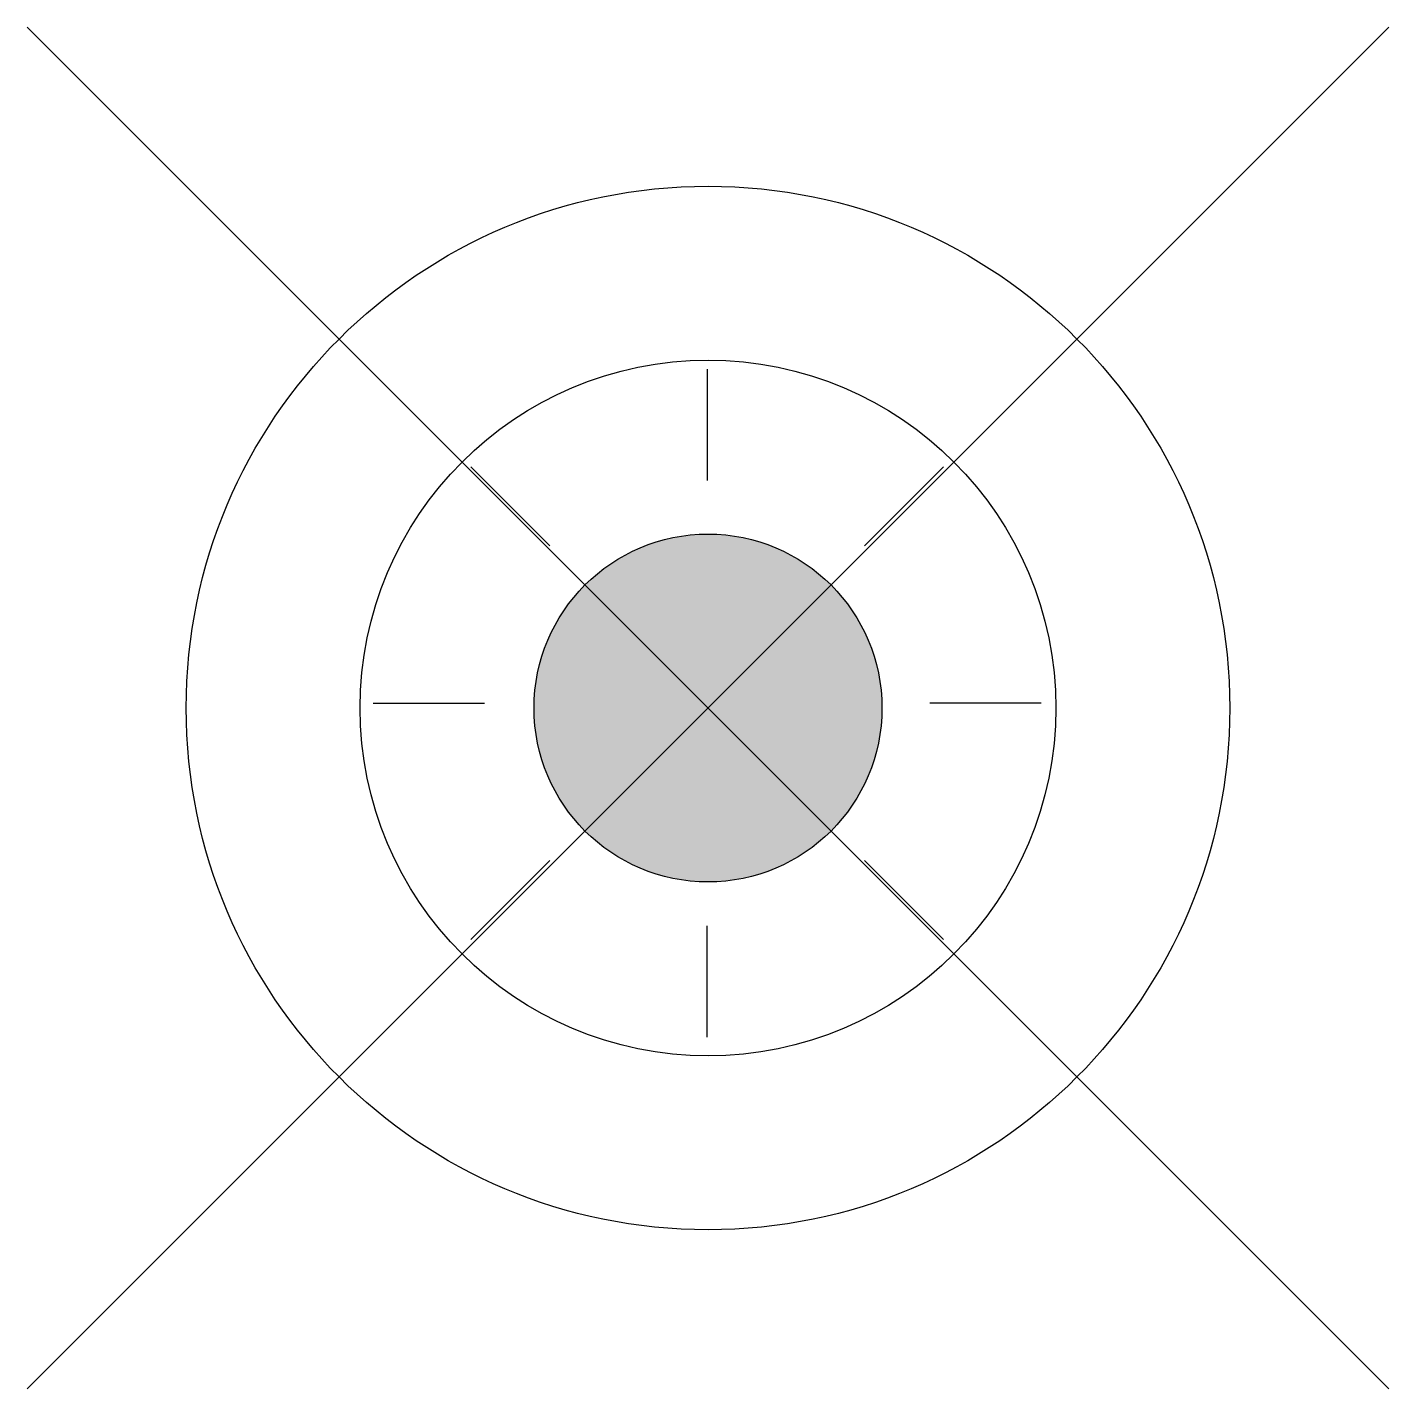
# Model space of a CAD drawing. Extents: x -0.47 to 0.47, y -0.47 to 0.47.
import ezdxf

# ---------------------------------------------------------------- set-up
doc = ezdxf.new("R2010")
doc.units = 0
doc.header["$LTSCALE"] = 0.2

msp = doc.modelspace()

# ---------------------------------------------------------------- hatches: boundary and pattern name
at = {"ltscale": 0.5}
h = msp.add_hatch(color=256, dxfattribs=at)
edge = h.paths.add_edge_path()
edge.add_arc((0, 0), 0.12001, 0, 360)

# ---------------------------------------------------------------- linework, layer by layer
at = {"color": 0}
for p, q in [((-0.46967, -0.46967), (0.46967, 0.46967)), ((0.46967, -0.46967), (-0.46967, 0.46967))]:
    msp.add_line(p, q, dxfattribs=at)
at = {"ltscale": 0.5, "flags": 128}
for points in [[(-0.00058, 0.23376), (-0.00058, 0.15695)], [(-0.16352, 0.16627), (-0.10921, 0.11196)], [(0.16236, 0.16627), (0.10804, 0.11196)], [(-0.23101, 0.00333), (-0.1542, 0.00333)], [(0.22985, 0.00333), (0.15304, 0.00333)], [(-0.16352, -0.15961), (-0.10921, -0.10529)], [(0.16236, -0.15961), (0.10804, -0.10529)], [(-0.00058, -0.2271), (-0.00058, -0.15029)]]:
    msp.add_lwpolyline(points, dxfattribs=at)
at = {"ltscale": 0.5}
for radius in [0.36, 0.24, 0.12001]:
    msp.add_circle((0, 0), radius, dxfattribs=at)

doc.saveas('drawing.dxf')
